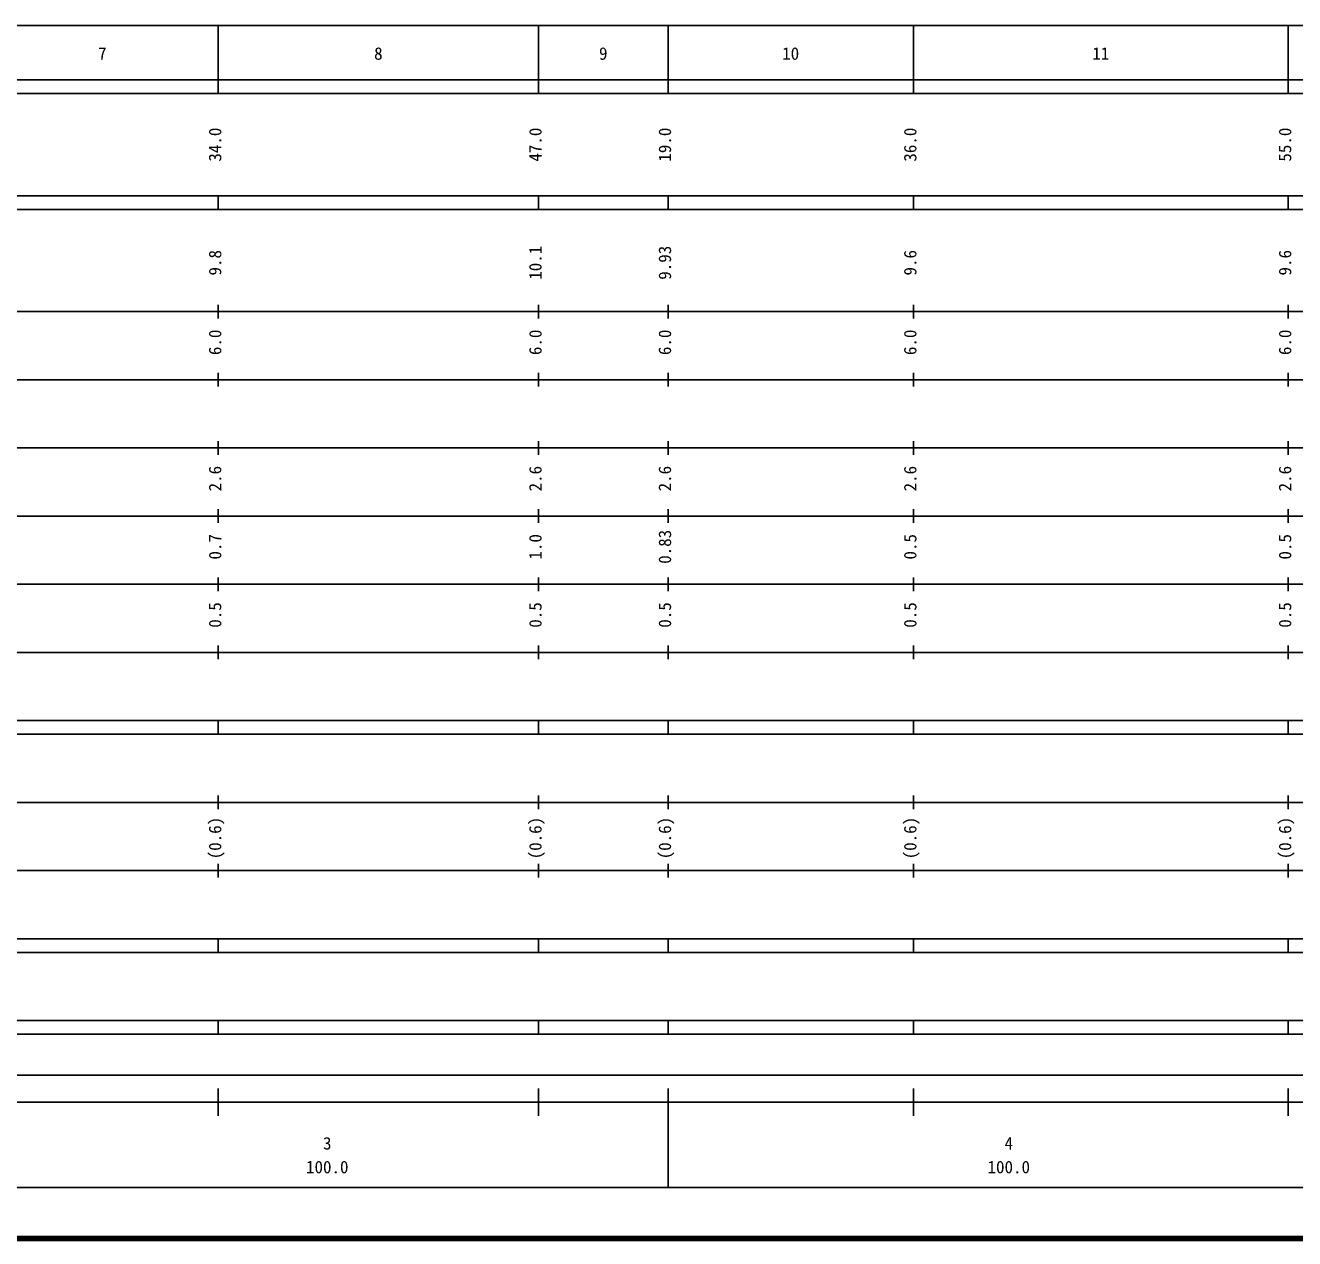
# Model space of a CAD drawing. Units: millimetres on the paper, enlarged 1000 times. Extents: x 40000 to 680000, y 20000 to 380000.
# Drawn here: x 273704 to 459943, y 20000 to 198000 of the extents above; entities that cross this region are included whole.
import ezdxf
from ezdxf.enums import TextEntityAlignment as Align

# ---------------------------------------------------------------- set-up
doc = ezdxf.new("R2010")
doc.units = ezdxf.units.MM
doc.header["$LTSCALE"] = 1000
doc.layers.add('M-TTL', color=2, linetype='Continuous', lineweight=140)
doc.layers.add('M-TTL-BAND', color=7, linetype='Continuous', lineweight=25)
doc.styles.add('ＭＳ ゴシック', font='')
doc.styles.get('ＭＳ ゴシック').set_extended_font_data('MS Gothic')

msp = doc.modelspace()

# ---------------------------------------------------------------- linework, layer by layer
at = {"layer": 'M-TTL'}
msp.add_line((40000, 20000), (680000, 20000), dxfattribs=at)
at = {"layer": 'M-TTL-BAND'}
for p, q in [((68000, 198000), (579000, 198000)), ((302000, 188000), (302000, 198000)), ((349000, 188000), (349000, 198000)), ((368000, 188000), (368000, 198000)), ((404000, 188000), (404000, 198000)), ((459000, 188000), (459000, 198000)), ((40000, 190000), (579000, 190000)), ((40000, 188000), (579000, 188000)), ((40000, 173000), (579000, 173000)), ((302000, 171000), (302000, 173000)), ((349000, 171000), (349000, 173000)), ((368000, 171000), (368000, 173000)), ((404000, 171000), (404000, 173000)), ((459000, 171000), (459000, 173000)), ((40000, 171000), (579000, 171000)), ((302000, 155000), (302000, 157000)), ((349000, 155000), (349000, 157000)), ((368000, 155000), (368000, 157000)), ((404000, 155000), (404000, 157000)), ((459000, 155000), (459000, 157000)), ((40000, 156000), (579000, 156000)), ((46000, 146000), (579000, 146000)), ((302000, 145000), (302000, 147000)), ((349000, 145000), (349000, 147000)), ((368000, 145000), (368000, 147000)), ((404000, 145000), (404000, 147000)), ((459000, 145000), (459000, 147000)), ((52000, 136000), (579000, 136000)), ((302000, 135000), (302000, 137000)), ((349000, 135000), (349000, 137000)), ((368000, 135000), (368000, 137000)), ((404000, 135000), (404000, 137000)), ((459000, 135000), (459000, 137000)), ((302000, 125000), (302000, 127000)), ((349000, 125000), (349000, 127000)), ((368000, 125000), (368000, 127000)), ((404000, 125000), (404000, 127000)), ((459000, 125000), (459000, 127000)), ((46000, 126000), (579000, 126000)), ((52000, 116000), (579000, 116000)), ((302000, 115000), (302000, 117000)), ((349000, 115000), (349000, 117000)), ((368000, 115000), (368000, 117000)), ((404000, 115000), (404000, 117000)), ((459000, 115000), (459000, 117000)), ((302000, 105000), (302000, 107000)), ((349000, 105000), (349000, 107000)), ((368000, 105000), (368000, 107000)), ((404000, 105000), (404000, 107000)), ((459000, 105000), (459000, 107000)), ((46000, 106000), (579000, 106000)), ((40000, 96000), (579000, 96000)), ((302000, 94000), (302000, 96000)), ((349000, 94000), (349000, 96000)), ((368000, 94000), (368000, 96000)), ((404000, 94000), (404000, 96000)), ((459000, 94000), (459000, 96000)), ((40000, 94000), (579000, 94000)), ((49000, 84000), (579000, 84000)), ((302000, 83000), (302000, 85000)), ((349000, 83000), (349000, 85000)), ((368000, 83000), (368000, 85000)), ((404000, 83000), (404000, 85000)), ((459000, 83000), (459000, 85000)), ((302000, 73000), (302000, 75000)), ((349000, 73000), (349000, 75000)), ((368000, 73000), (368000, 75000)), ((404000, 73000), (404000, 75000)), ((459000, 73000), (459000, 75000)), ((40000, 74000), (579000, 74000)), ((40000, 64000), (579000, 64000)), ((302000, 62000), (302000, 64000)), ((349000, 62000), (349000, 64000)), ((368000, 62000), (368000, 64000)), ((404000, 62000), (404000, 64000)), ((459000, 62000), (459000, 64000)), ((40000, 62000), (579000, 62000)), ((40000, 52000), (579000, 52000)), ((302000, 50000), (302000, 52000)), ((349000, 50000), (349000, 52000)), ((368000, 50000), (368000, 52000)), ((404000, 50000), (404000, 52000)), ((459000, 50000), (459000, 52000)), ((40000, 50000), (579000, 50000)), ((71000, 44000), (565000, 44000)), ((302000, 38000), (302000, 42000)), ((349000, 38000), (349000, 42000)), ((368000, 27500), (368000, 42000)), ((404000, 38000), (404000, 42000)), ((459000, 38000), (459000, 42000)), ((40000, 40000), (579000, 40000)), ((68000, 27500), (579000, 27500))]:
    msp.add_line(p, q, dxfattribs=at)

# ---------------------------------------------------------------- texts
at = {"layer": 'M-TTL-BAND', "style": 'ＭＳ ゴシック'}
for s, p in [('7', (285000, 192405)), ('8', (325500, 192405)), ('9', (358500, 192405)), ('10', (386000, 192405)), ('11', (431500, 192405)), ('3', (318000, 32523)), ('4', (418000, 32523)), ('100.0', (318000, 29033)), ('100.0', (418000, 29033))]:
    msp.add_text(s, height=1833, dxfattribs=at).set_placement(p, align=Align.BOTTOM_CENTER)
for s, p in [('34.0', (303000, 180500)), ('47.0', (350000, 180500)), ('19.0', (369000, 180500)), ('36.0', (405000, 180500)), ('55.0', (460000, 180500)), ('9.8', (303000, 163174)), ('10.1', (350000, 163174)), ('9.93', (369000, 163174)), ('9.6', (405000, 163174)), ('9.6', (460000, 163174)), ('6.0', (303000, 151500)), ('6.0', (350000, 151500)), ('6.0', (369000, 151500)), ('6.0', (405000, 151500)), ('6.0', (460000, 151500)), ('2.6', (303000, 131500)), ('2.6', (350000, 131500)), ('2.6', (369000, 131500)), ('2.6', (405000, 131500)), ('2.6', (460000, 131500)), ('0.7', (303000, 121500)), ('1.0', (350000, 121500)), ('0.83', (369000, 121500)), ('0.5', (405000, 121500)), ('0.5', (460000, 121500)), ('0.5', (303000, 111500)), ('0.5', (350000, 111500)), ('0.5', (369000, 111500)), ('0.5', (405000, 111500)), ('0.5', (460000, 111500)), ('(0.6)', (303000, 78764)), ('(0.6)', (350000, 78764)), ('(0.6)', (369000, 78764)), ('(0.6)', (405000, 78764)), ('(0.6)', (460000, 78764))]:
    msp.add_text(s, height=1833, rotation=90, dxfattribs=at).set_placement(p, align=Align.BOTTOM_CENTER)

doc.saveas('drawing.dxf')
